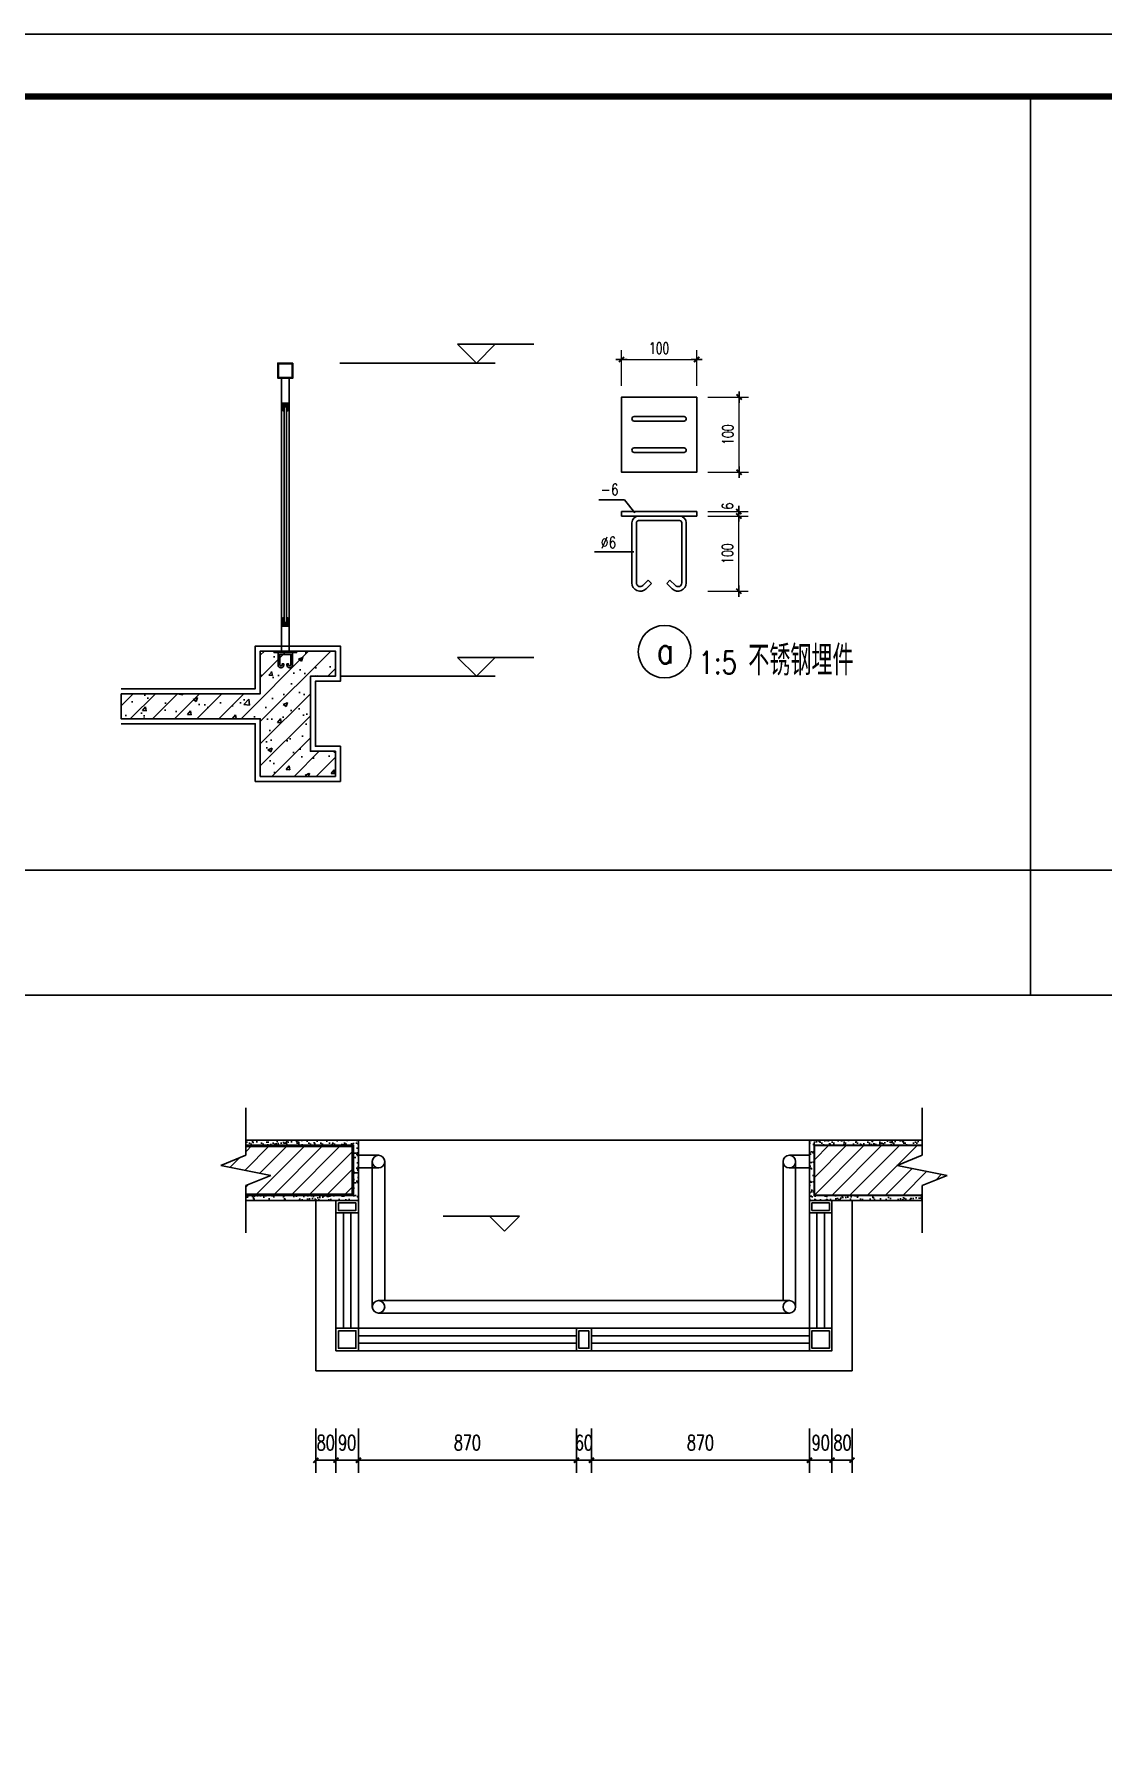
# Model space of a CAD drawing. Extents: x -737978 to 768813, y -372247 to 1140308.
# Drawn here: x -556039 to -551772, y -330599 to -323813 of the extents above; entities that cross this region are included whole.
import ezdxf

# ---------------------------------------------------------------- set-up
doc = ezdxf.new("R2010")
doc.units = 0
doc.header["$LTSCALE"] = 10
doc.header["$MEASUREMENT"] = 0
doc.layers.get('0').update_dxf_attribs({"linetype": 'CONTINUOUS'})
doc.layers.get('Defpoints').update_dxf_attribs({"linetype": 'CONTINUOUS'})
for name, color, linetype in [('0-填充边线', 7, 'CONTINUOUS'), ('2', 4, 'CONTINUOUS'), ('DIM', 3, 'CONTINUOUS'), ('DIM_ELEV', 3, 'CONTINUOUS'), ('J-COLU-梁柱', 30, 'CONTINUOUS'), ('J-DOOR-窗', 126, 'CONTINUOUS'), ('J-ELEV-立面栏杆', 36, 'CONTINUOUS'), ('PUB_DIM', 3, 'CONTINUOUS'), ('PUB_DIM-20', 3, 'CONTINUOUS'), ('PUB_TITLE', 4, 'CONTINUOUS'), ('TEXT', 7, 'CONTINUOUS'), ('WALL', 9, 'CONTINUOUS'), ('WINDOW', 4, 'CONTINUOUS'), ('图案填充', 8, 'CONTINUOUS'), ('填充', 8, 'CONTINUOUS'), ('立面', 7, 'CONTINUOUS')]:
    doc.layers.add(name, color=color, linetype=linetype)
doc.layers.add('_TL', color=7, linetype='CONTINUOUS', lineweight=18)
doc.styles.add('-HZTXT', font='txt.shx', dxfattribs={"width": 0.8, "bigfont": 'hztxt.shx'})
doc.styles.add('DIM_FONT', font='SIMPLEX', dxfattribs={"width": 0.7, "bigfont": 'GBCBIG'})
doc.styles.add('HZ', font='SIMPLEX.SHX', dxfattribs={"width": 0.7, "bigfont": 'HZTXT.SHX'})
doc.styles.add('HZTXT_T3', font='romans.shx', dxfattribs={"width": 0.7, "bigfont": 'hztxt.shx'})
doc.dimstyles.new('AX5', dxfattribs={"dimscale": 0.1, "dimtxt": 300, "dimasz": 1, "dimexe": 250, "dimexo": 300, "dimgap": 150, "dimtad": 1, "dimdec": 0, "dimzin": 0, "dimdsep": 46, "dimtxsty": 'DIM_FONT', "dimblk": '_dimx', "dimblk1": '_dimx', "dimblk2": '_dimx', "dimsah": 1, "dimcen": 0.09, "dimclrt": 7, "dimadec": 0, "dimazin": 0, "dimtfac": 1, "dimtdec": 0, "dimtix": 1, "dimtmove": 2, "dimatfit": 3, "dimldrblk": '_dimx', "dimfxl": 1, "dimtolj": 1, "dimtzin": 0, "dimarcsym": 0})

# ---------------------------------------------------------------- blocks, each defined once
blk = doc.blocks.new('_dimx')
blk.add_line((-150, 0), (150, 0))
at = {"const_width": 50}
blk.add_lwpolyline([(-70, -70), (70, 70)], dxfattribs=at)
blk = doc.blocks.new('*D115')
at = {"layer": 'Defpoints', "color": 0, "transparency": 16777216}
for p in [(77.1, 395), (-22.9, 345), (77.1, 345)]:
    blk.add_point(p, dxfattribs=at)
at = {"layer": 'DIM', "color": 0, "lineweight": -2, "transparency": 16777216}
for p, q in [((-22.9, 360), (-22.9, 407.5)), ((77.1, 360), (77.1, 407.5)), ((-22.8, 395), (77.1, 395))]:
    blk.add_line(p, q, dxfattribs=at)
at = {"layer": 'DIM', "color": 0, "lineweight": -2, "transparency": 16777216, "xscale": 0.05, "yscale": 0.05, "zscale": 0.05, "rotation": 180}
blk.add_blockref('_dimx', (-22.9, 395), dxfattribs=at)
at = {"layer": 'DIM', "color": 0, "lineweight": -2, "transparency": 16777216, "xscale": 0.05, "yscale": 0.05, "zscale": 0.05}
blk.add_blockref('_dimx', (77.1, 395), dxfattribs=at)
at = {"layer": 'DIM', "color": 7, "transparency": 16777216, "insert": (27.1, 410), "char_height": 15, "attachment_point": 5, "style": 'DIM_FONT'}
blk.add_mtext('\\A1;100', dxfattribs=at)
blk = doc.blocks.new('*D116')
at = {"layer": 'Defpoints', "color": 0, "transparency": 16777216}
for p in [(76.8, 192.7), (76.8, 186.7), (133.2, 192.7)]:
    blk.add_point(p, dxfattribs=at)
at = {"layer": 'DIM', "color": 0, "lineweight": -2, "transparency": 16777216}
for p, q in [((91.8, 192.7), (145.7, 192.7)), ((91.8, 186.7), (145.7, 186.7)), ((133.2, 192.7), (133.2, 192.8)), ((133.2, 186.7), (133.2, 192.7)), ((133.2, 186.6), (133.2, 186.6))]:
    blk.add_line(p, q, dxfattribs=at)
at = {"layer": 'DIM', "color": 0, "lineweight": -2, "transparency": 16777216, "xscale": 0.05, "yscale": 0.05, "zscale": 0.05}
for p, rotation in [((133.2, 192.7), 270), ((133.2, 186.7), 90)]:
    blk.add_blockref('_dimx', p, dxfattribs=dict(at, rotation=rotation))
at = {"layer": 'DIM', "color": 7, "transparency": 16777216, "insert": (118.2, 200), "char_height": 15, "attachment_point": 5, "rotation": 90, "style": 'DIM_FONT'}
blk.add_mtext('\\A1;6', dxfattribs=at)
blk = doc.blocks.new('*D117')
at = {"layer": 'Defpoints', "color": 0, "transparency": 16777216}
for p in [(76.8, 186.7), (133.2, 186.7), (76.8, 86.7)]:
    blk.add_point(p, dxfattribs=at)
at = {"layer": 'DIM', "color": 0, "lineweight": -2, "transparency": 16777216}
for p, q in [((91.8, 186.7), (145.7, 186.7)), ((133.2, 86.7), (133.2, 186.6)), ((91.8, 86.7), (145.7, 86.7))]:
    blk.add_line(p, q, dxfattribs=at)
at = {"layer": 'DIM', "color": 0, "lineweight": -2, "transparency": 16777216, "xscale": 0.05, "yscale": 0.05, "zscale": 0.05}
for p, rotation in [((133.2, 186.7), 90), ((133.2, 86.7), 270)]:
    blk.add_blockref('_dimx', p, dxfattribs=dict(at, rotation=rotation))
at = {"layer": 'DIM', "color": 7, "transparency": 16777216, "insert": (118.2, 136.7), "char_height": 15, "attachment_point": 5, "rotation": 90, "style": 'DIM_FONT'}
blk.add_mtext('\\A1;100', dxfattribs=at)
blk = doc.blocks.new('*D118')
at = {"layer": 'Defpoints', "color": 0, "transparency": 16777216}
for p in [(77.1, 345), (133.6, 345), (77.1, 245)]:
    blk.add_point(p, dxfattribs=at)
at = {"layer": 'DIM', "color": 0, "lineweight": -2, "transparency": 16777216}
for p, q in [((92.1, 345), (146.1, 345)), ((133.6, 245), (133.6, 344.9)), ((92.1, 245), (146.1, 245))]:
    blk.add_line(p, q, dxfattribs=at)
at = {"layer": 'DIM', "color": 0, "lineweight": -2, "transparency": 16777216, "xscale": 0.05, "yscale": 0.05, "zscale": 0.05}
for p, rotation in [((133.6, 345), 90), ((133.6, 245), 270)]:
    blk.add_blockref('_dimx', p, dxfattribs=dict(at, rotation=rotation))
at = {"layer": 'DIM', "color": 7, "transparency": 16777216, "insert": (118.6, 295), "char_height": 15, "attachment_point": 5, "rotation": 90, "style": 'DIM_FONT'}
blk.add_mtext('\\A1;100', dxfattribs=at)
blk = doc.blocks.new('_ArchTick')
at = {"color": 0, "linetype": 'ByBlock', "const_width": 0.4}
blk.add_lwpolyline([(-0.5, -0.5), (0.5, 0.5)], dxfattribs=at)
blk = doc.blocks.new('A$C464F6395')
h = blk.add_hatch()
h.set_pattern_fill('ANSI31', color=8, scale=2000, style=0)
h.set_pattern_definition([(45, (-760289.98, 108079.5), (-176.776695, 176.776695), [])])
h.paths.add_polyline_path([(500, 7242), (500, 7042), (0, 6842), (1000, 6642), (500, 6442), (500, 6242), (2650, 6242), (2650, 7242)])
h = blk.add_hatch()
h.set_pattern_fill('ANSI31', color=8, scale=2000, style=0)
h.set_pattern_definition([(45, (-759389.98, 108079.5), (-176.776695, 176.776695), [])])
h.paths.add_polyline_path([(11850, 6242), (14000, 6242), (14000, 6442), (14500, 6642), (13500, 6842), (14000, 7042), (14000, 7242), (11850, 7242)])
at = {"layer": '2'}
h = blk.add_hatch(dxfattribs=at)
h.set_pattern_fill('AR-SAND', color=8, scale=3, style=0)
h.set_pattern_definition([(37.5, (-260824.08, 168937.21), (-4.800094, 146.82397), [0, -115.824, 0, -129.54, 0, -123.825]), (7.5, (-260824.08, 168937.21), (134.85698, 215.04753), [0, -62.484, 0, -104.394, 0, -40.005]), (327.5, (-260917.8, 168937.21), (237.29771, 0.431155), [0, -38.1, 0, -137.16, 0, -179.07]), (317.5, (-260917.8, 168937.2), (229.06694, 66.8788), [0, -19.05, 0, -89.916, 0, -102.87])])
h.paths.add_polyline_path([(2650, 6242), (500, 6242), (500, 6142), (2750, 6142), (2750, 7342), (500, 7342), (500, 7242), (2650, 7242)])
h = blk.add_hatch(dxfattribs=at)
h.set_pattern_fill('AR-SAND', color=256, scale=3, style=0)
h.set_pattern_definition([(37.5, (-260824.08, 168937.21), (-4.800094, 146.82397), [0, -115.824, 0, -129.54, 0, -123.825]), (7.5, (-260824.08, 168937.21), (134.85698, 215.04753), [0, -62.484, 0, -104.394, 0, -40.005]), (327.5, (-260917.8, 168937.21), (237.29771, 0.431155), [0, -38.1, 0, -137.16, 0, -179.07]), (317.5, (-260917.8, 168937.2), (229.06694, 66.8788), [0, -19.05, 0, -89.916, 0, -102.87])])
h.paths.add_polyline_path([(14000, 7242), (14000, 7342), (11750, 7342), (11750, 6142), (12200, 6142), (14000, 6142), (14000, 6242), (11850, 6242), (11850, 7242)])
h.paths.add_polyline_path([(13067, 5792), (13067, 6241), (13442, 6241), (13442, 5792)], flags=9)
for p, q in [((2750, 7342), (12650, 7342)), ((11750, 7342), (11750, 6142)), ((2750, 7042), (3150, 7042)), ((2750, 6792), (3150, 6792)), ((3025, 4017), (3025, 6917)), ((3275, 4142), (3275, 6917)), ((11225, 4142), (11225, 6917)), ((11350, 7042), (11750, 7042)), ((11350, 6792), (11750, 6792)), ((11475, 4017), (11475, 6917)), ((3150, 4142), (11350, 4142)), ((3150, 3892), (11350, 3892))]:
    blk.add_line(p, q)
at = {"color": 0, "const_width": 40}
blk.add_lwpolyline([(500, 7222), (2630, 7222), (2630, 6262), (500, 6262)], dxfattribs=at)
at = {"const_width": 40}
blk.add_lwpolyline([(14000, 7242), (11850, 7242), (11850, 6242), (14000, 6242)], dxfattribs=at)
for points in [[(2300, 6142), (2750, 6142), (2750, 5892), (2300, 5892)], [(12200, 6142), (11750, 6142), (11750, 5892), (12200, 5892)], [(2350, 6092), (2700, 6092), (2700, 5942), (2350, 5942)], [(12150, 6092), (11800, 6092), (11800, 5942), (12150, 5942)], [(2300, 3592), (2750, 3592), (2750, 3142), (2300, 3142)], [(2350, 3542), (2700, 3542), (2700, 3192), (2350, 3192)], [(7400, 3592), (7100, 3592), (7100, 3142), (7400, 3142)], [(7350, 3542), (7150, 3542), (7150, 3192), (7350, 3192)], [(12200, 3592), (11750, 3592), (11750, 3142), (12200, 3142)], [(12150, 3542), (11800, 3542), (11800, 3192), (12150, 3192)]]:
    blk.add_lwpolyline(points, close=True)
for centre in [(3150, 6917), (11350, 6917), (3150, 4017), (11350, 4017)]:
    blk.add_circle(centre, 125)
at = {"layer": '2', "color": 0}
for p, q in [((500, 7042), (500, 7992)), ((14000, 7042), (14000, 7992)), ((500, 7342), (2750, 7342)), ((11750, 7342), (14000, 7342)), ((0, 6842), (500, 7042)), ((1000, 6642), (0, 6842)), ((13500, 6842), (14000, 7042)), ((14500, 6642), (13500, 6842)), ((500, 6442), (1000, 6642)), ((14000, 6442), (14500, 6642)), ((500, 5492), (500, 6442)), ((500, 6142), (2750, 6142)), ((11750, 6142), (14000, 6142)), ((14000, 5492), (14000, 6442))]:
    blk.add_line(p, q, dxfattribs=at)
at = {"layer": '2'}
blk.add_line((2750, 7342), (2750, 6142), dxfattribs=at)
at = {"layer": 'DIM_ELEV'}
for p, q in [((5967, 5830), (4443, 5830)), ((5667, 5530), (5367, 5830)), ((5667, 5530), (5967, 5830))]:
    blk.add_line(p, q, dxfattribs=at)
at = {"layer": 'PUB_DIM'}
for p, q in [((1900, 1591), (1900, 706)), ((2300, 1591), (2300, 706)), ((2300, 1591), (2300, 706)), ((2750, 1591), (2750, 706)), ((2750, 1591), (2750, 706)), ((7100, 1591), (7100, 706)), ((7100, 1591), (7100, 706)), ((7400, 1591), (7400, 706)), ((7400, 1591), (7400, 706)), ((11750, 1591), (11750, 706)), ((11750, 1591), (11750, 706)), ((12200, 1591), (12200, 706)), ((12200, 1591), (12200, 706)), ((12600, 1591), (12600, 706)), ((1900, 956), (2300, 956)), ((2300, 956), (2200, 956)), ((2300, 956), (2750, 956)), ((2750, 956), (2850, 956)), ((2750, 956), (7100, 956)), ((7100, 956), (7000, 956)), ((7100, 956), (7400, 956)), ((7400, 956), (7500, 956)), ((7400, 956), (11750, 956)), ((11750, 956), (11650, 956)), ((11750, 956), (12200, 956)), ((12200, 956), (12300, 956)), ((12200, 956), (12600, 956))]:
    blk.add_line(p, q, dxfattribs=at)
at = {"layer": 'WALL', "color": 0}
for p, q in [((500, 7242), (2650, 7242)), ((2650, 7242), (2650, 6242)), ((500, 6242), (2650, 6242))]:
    blk.add_line(p, q, dxfattribs=at)
at = {"layer": 'WALL'}
for p, q in [((11850, 7242), (14000, 7242)), ((11850, 7242), (11850, 6242)), ((11850, 6242), (14000, 6242))]:
    blk.add_line(p, q, dxfattribs=at)
at = {"layer": 'WINDOW'}
for p, q in [((2300, 5892), (2300, 3592)), ((2450, 5892), (2450, 3592)), ((2600, 5892), (2600, 3592)), ((2750, 5892), (2750, 3592)), ((11750, 5892), (11750, 3592)), ((11900, 5892), (11900, 3592)), ((12050, 5892), (12050, 3592)), ((12200, 5892), (12200, 3592)), ((2750, 3592), (11750, 3592)), ((2750, 3442), (7100, 3442)), ((7400, 3442), (11750, 3442)), ((2750, 3292), (7100, 3292)), ((2750, 3142), (11750, 3142)), ((7400, 3292), (11750, 3292))]:
    blk.add_line(p, q, dxfattribs=at)
at = {"layer": '立面'}
blk.add_lwpolyline([(1900, 6142), (1900, 2742), (12600, 2742), (12600, 6142)], dxfattribs=at)
at = {"layer": 'PUB_DIM', "xscale": 100, "yscale": 100, "zscale": 100, "rotation": 180}
for p in [(1900, 956), (2750, 956), (2750, 956), (7400, 956), (7400, 956), (12200, 956), (12200, 956)]:
    blk.add_blockref('_ArchTick', p, dxfattribs=at)
at = {"layer": 'PUB_DIM', "xscale": 100, "yscale": 100, "zscale": 100}
for p in [(2300, 956), (2300, 956), (7100, 956), (7100, 956), (11750, 956), (11750, 956), (12600, 956)]:
    blk.add_blockref('_ArchTick', p, dxfattribs=at)
at = {"layer": 'PUB_DIM-20', "color": 7, "char_height": 300, "attachment_point": 5, "style": 'HZTXT_T3'}
for s, insert in [('\\A1;80', (2096, 1306)), ('\\A1;90', (2525, 1306)), ('\\A1;870', (4925, 1306)), ('\\A1;60', (7250, 1306)), ('\\A1;870', (9575, 1306)), ('\\A1;90', (11975, 1306)), ('\\A1;80', (12411, 1306))]:
    blk.add_mtext(s, dxfattribs=dict(at, insert=insert))
blk = doc.blocks.new('BL栏杆')
at = {"layer": '图案填充'}
h = blk.add_hatch(dxfattribs=at)
h.set_pattern_fill('金属', color=256, scale=4.168521, style=0)
h.set_pattern_definition([(45, (419376.876, 80365.151), (-7.36897448, 7.36897448), []), (45, (419381.788, 80365.151), (-7.36897448, 7.36897448), [])])
h.paths.add_polyline_path([(-307136.9, -59442.7), (-307136.9, -59502.7), (-307196.9, -59502.7), (-307196.9, -59442.7)])
h.paths.add_polyline_path([(-307139.9, -59445.7), (-307139.9, -59499.7), (-307193.9, -59499.7), (-307193.9, -59445.7)], flags=16)
h = blk.add_hatch(dxfattribs=at)
h.set_pattern_fill('ANSI37', color=256)
h.set_pattern_definition([(45, (417988.8546, 80232.3383), (-1.122532015, 1.122532015), []), (135, (417988.8546, 80232.3383), (-1.122532015, -1.122532015), [])])
h.paths.add_polyline_path([(-307178.9, -59605.7), (-307154.9, -59605.7), (-307154.9, -59632.7), (-307157.9, -59632.7), (-307161.9, -59637.7), (-307161.9, -59617.7), (-307171.9, -59617.7), (-307171.9, -59637.7), (-307176.9, -59632.7), (-307178.9, -59632.7)])
h = blk.add_hatch(dxfattribs=at)
h.set_pattern_fill('金属', color=256, scale=4.168521, style=0)
h.set_pattern_definition([(45, (419376.876, 80384.131), (-7.36897448, 7.36897448), []), (45, (419381.788, 80384.131), (-7.36897448, 7.36897448), [])])
h.paths.add_polyline_path([(-307154.9, -60462.7), (-307151.9, -60462.7), (-307151.9, -60492.7), (-307181.9, -60492.7), (-307181.9, -60462.7), (-307178.9, -60462.7), (-307178.9, -60489.7), (-307154.9, -60489.7)])
h = blk.add_hatch(dxfattribs=at)
h.set_pattern_fill('ANSI37', color=256)
h.set_pattern_definition([(45, (417988.8546, 80162.3383), (-1.122532015, 1.122532015), []), (135, (417988.8546, 80162.3383), (-1.122532015, -1.122532015), [])])
h.paths.add_polyline_path([(-307178.9, -60462.7), (-307171.9, -60457.7), (-307171.9, -60477.7), (-307161.9, -60477.7), (-307161.9, -60457.7), (-307154.9, -60462.7), (-307154.9, -60489.7), (-307178.9, -60489.7)])
at = {"layer": '填充'}
h = blk.add_hatch(dxfattribs=at)
h.set_pattern_fill('ANSI32', color=256, style=0)
h.set_pattern_definition([(45, (158461.417, -77729.981), (-3.367596045, 3.367596045), []), (45, (158463.662, -77729.981), (-3.367596045, 3.367596045), [])])
h.paths.add_polyline_path([(-307121.9, -60592.7), (-307121.9, -60598.7), (-307211.9, -60598.7), (-307211.9, -60592.7)])
at = {"layer": 'J-DOOR-窗'}
for points in [[(-307171.9, -59637.7), (-307171.9, -60457.7)], [(-307161.9, -60457.7), (-307161.9, -59637.7)]]:
    blk.add_lwpolyline(points, dxfattribs=at)
at = {"layer": 'J-ELEV-立面栏杆'}
for points in [[(-307136.9, -59442.7), (-307136.9, -59502.7), (-307196.9, -59502.7), (-307196.9, -59442.7), (-307136.9, -59442.7)], [(-307181.9, -59502.7), (-307181.9, -60592.7)], [(-307151.9, -59502.7), (-307151.9, -60592.7)], [(-307181.9, -59632.7), (-307181.9, -59602.7), (-307151.9, -59602.7), (-307151.9, -59632.7)], [(-307178.9, -59632.7), (-307181.9, -59632.7)], [(-307178.9, -59632.7), (-307178.9, -59605.7), (-307154.9, -59605.7), (-307154.9, -59632.7)], [(-307154.9, -59632.7), (-307154.9, -59605.7), (-307178.9, -59605.7), (-307178.9, -59632.7)], [(-307178.9, -59632.7), (-307176.9, -59632.7)], [(-307171.9, -59637.7), (-307176.9, -59632.7)], [(-307161.9, -59637.7), (-307161.9, -59617.7), (-307171.9, -59617.7), (-307171.9, -59637.7)], [(-307157.9, -59632.7), (-307161.9, -59637.7)], [(-307154.9, -59632.7), (-307157.9, -59632.7)], [(-307151.9, -59632.7), (-307154.9, -59632.7)], [(-307181.9, -60462.7), (-307181.9, -60492.7), (-307151.9, -60492.7), (-307151.9, -60462.7)], [(-307178.9, -60462.7), (-307181.9, -60462.7)], [(-307171.9, -60457.7), (-307178.9, -60462.7)], [(-307178.9, -60462.7), (-307178.9, -60489.7), (-307154.9, -60489.7), (-307154.9, -60462.7)], [(-307154.9, -60462.7), (-307154.9, -60489.7), (-307178.9, -60489.7), (-307178.9, -60462.7)], [(-307161.9, -60457.7), (-307161.9, -60477.7), (-307171.9, -60477.7), (-307171.9, -60457.7)], [(-307154.9, -60462.7), (-307161.9, -60457.7)], [(-307151.9, -60462.7), (-307154.9, -60462.7)]]:
    blk.add_lwpolyline(points, dxfattribs=at)
blk.add_lwpolyline([(-307139.9, -59445.7), (-307139.9, -59499.7), (-307193.9, -59499.7), (-307193.9, -59445.7)], close=True, dxfattribs=at)
at = {"layer": '填充'}
blk.add_lwpolyline([(-307121.9, -60592.7), (-307121.9, -60598.7), (-307211.9, -60598.7), (-307211.9, -60592.7), (-307121.9, -60592.7)], dxfattribs=at)
blk.add_lwpolyline([(-307195.9, -60598.7), (-307137.9, -60598.7), (-307137.9, -60647.7, -0.414214), (-307148.9, -60658.7), (-307149.9, -60658.7, -0.414214), (-307160.9, -60647.7), (-307160.9, -60643.7), (-307153.9, -60643.7), (-307153.9, -60647.7, 0.414214), (-307149.9, -60651.7), (-307148.9, -60651.7, 0.414214), (-307144.9, -60647.7), (-307144.9, -60605.7), (-307166.9, -60605.7), (-307188.9, -60605.7), (-307188.9, -60647.7, 0.414214), (-307184.9, -60651.7), (-307183.9, -60651.7, 0.414214), (-307179.9, -60647.7), (-307179.9, -60643.7), (-307172.9, -60643.7), (-307172.9, -60647.7, -0.414214), (-307183.9, -60658.7), (-307184.9, -60658.7, -0.414214), (-307195.9, -60647.7)], format="xyb", close=True, dxfattribs=at)
blk = doc.blocks.new('W2')
at = {"layer": 'PUB_DIM'}
for p, q in [((-6.1, 319.1), (60.3, 319.1)), ((-6.1, 313.1), (60.3, 313.1)), ((-6.1, 277.4), (60.3, 277.4)), ((-6.1, 271.4), (60.3, 271.4)), ((-19.1, 208.1), (-53.1, 208.1)), ((-5.1, 190.8), (-19.1, 208.1)), ((-9.1, 177.7), (-9.1, 97.7)), ((-3.1, 177.7), (-3.1, 97.7)), ((-0.1, 180.7), (27.1, 180.7)), ((54.3, 180.7), (27.1, 180.7)), ((57.3, 177.7), (57.3, 97.7)), ((63.3, 177.7), (63.3, 97.7)), ((-6.3, 138.9), (-58.9, 138.9)), ((5.5, 94.2), (12.7, 101.4)), ((9.7, 89.9), (16.9, 97.1)), ((12.7, 101.4), (16.9, 97.1)), ((41.6, 101.4), (37.4, 97.1)), ((44.5, 89.9), (37.4, 97.1)), ((48.8, 94.2), (41.6, 101.4))]:
    blk.add_line(p, q, dxfattribs=at)
for points in [[(77.1, 345), (77.1, 245), (-22.9, 245), (-22.9, 345)], [(-22.9, 186.7), (-22.9, 192.7), (77.1, 192.7), (77.1, 186.7)]]:
    blk.add_lwpolyline(points, close=True, dxfattribs=at)
for centre, radius, start, end in [((-6.1, 316.1), 3, 90, 270), ((60.3, 316.1), 3, 270, 90), ((-6.1, 274.4), 3, 90, 270), ((60.3, 274.4), 3, 270, 90), ((-0.1, 177.7), 9, 90, 180), ((54.3, 177.7), 9, 0, 90), ((-0.1, 177.7), 3, 90, 180), ((54.3, 177.7), 3, 0, 90), ((1.9, 97.7), 11, 180, 315), ((1.9, 97.7), 5, 180, 315), ((52.3, 97.7), 11, 225, 0), ((52.3, 97.7), 5, 225, 0)]:
    blk.add_arc(centre, radius, start, end, dxfattribs=at)
at = {"layer": 'WALL'}
blk.add_circle((34.4, 6.2), 35, dxfattribs=at)
at = {"layer": 'PUB_DIM', "width": 0.8}
for s, height, style, p in [('-6', 15, '-HZTXT', (-50.5, 214.5)), ('%%c6', 15, '-HZTXT', (-50.5, 144)), ('1:5', 30, 'DIM_FONT', (79.4, -23.3))]:
    blk.add_text(s, height=height, dxfattribs=dict(at, style=style)).set_placement(p)
at = {"layer": 'TEXT', "style": 'HZ', "width": 0.7}
blk.add_text('不锈钢埋件', height=40, dxfattribs=at).set_placement((145.8, -25.4))
at = {"layer": 'WALL', "style": 'DIM_FONT', "width": 0.8}
blk.add_text('a', height=35, dxfattribs=at).set_placement((23.9, -9.7))
at = {"layer": 'DIM'}
dim = blk.add_linear_dim(base=(77.1, 395), p1=(-22.9, 345), p2=(77.1, 345), dimstyle='AX5', override={"dimscale": 0.05}, dxfattribs=at)
dim.commit()
dim.dimension.update_dxf_attribs({"geometry": '*D115', "text_midpoint": (27.1, 410), "dimtype": 128})
for base, p1, p2, picture, middle in [((133.6, 345), (77.1, 245), (77.1, 345), '*D118', (118.6, 295)), ((133.2, 192.7), (76.8, 186.7), (76.8, 192.7), '*D116', (118.2, 200)), ((133.2, 186.7), (76.8, 86.7), (76.8, 186.7), '*D117', (118.2, 136.7))]:
    dim = blk.add_linear_dim(base=base, p1=p1, p2=p2, angle=90, dimstyle='AX5', override={"dimscale": 0.05}, dxfattribs=at)
    dim.commit()
    dim.dimension.update_dxf_attribs({"geometry": picture, "text_midpoint": middle, "dimtype": 128})

msp = doc.modelspace()

# ---------------------------------------------------------------- hatches: boundary and pattern name
at = {"layer": '填充'}
h = msp.add_hatch(dxfattribs=at)
h.set_pattern_fill('钢筋混凝土', color=256, scale=25, style=0)
h.set_pattern_definition([(45, (58504.58, -3184.42), (-44.194174, 44.194174), []), (50, (58504.58, -3184.42), (179.315046, -15.688034), [18.75, -206.25]), (355, (58504.58, -3184.42), (-34.687833, 188.048033), [15, -165]), (100.4514, (58519.52, -3185.73), (144.627345, 172.359886), [15.935047, -175.28553]), (46.1842, (58504.58, -3134.42), (266.81026, -41.379754), [28.125, -309.375]), (96.6356, (58526.8, -3137.87), (233.66568, 243.52947), [23.90257, -262.92825]), (351.1842, (58504.58, -3134.42), (233.66549, 243.52965), [22.5, -247.5]), (21, (58529.58, -3146.92), (149.226763, -100.654723), [18.75, -206.25]), (326, (58529.58, -3146.92), (60.828833, 181.28751), [15, -165]), (71.4514, (58542.01, -3155.3), (210.055657, 80.632624), [15.935047, -175.28553]), (37.5, (58504.58, -3184.42), (3.039964, 83.2234635), [0, -163, 0, -167.5, 0, -165.625]), (7.5, (58504.58, -3184.42), (65.767384, 98.602928), [0, -95.5, 0, -159.25, 0, -63.125]), (327.5, (58448.83, -3184.42), (133.455609, -5.638718), [0, -62.5, 0, -195, 0, -258.75]), (317.5, (58423.83, -3184.42), (145.796542, 25.026246), [0, -81.25, 0, -129.5, 0, -183.75])])
h.paths.add_polyline_path([(-555691.9, -326446.2), (-555691.9, -326546.2), (-555136, -326546.2), (-555136, -326776.2), (-554836, -326776.2), (-554836, -326676.2), (-554936, -326676.2), (-554936, -326376.2), (-554836, -326376.2), (-554836, -326276.2), (-555136, -326276.2), (-555136, -326446.2)])

# ---------------------------------------------------------------- linework, layer by layer
at = {"layer": '0-填充边线'}
for points in [[(-555691.9, -326426.2), (-555156, -326426.2), (-555156, -326256.2), (-554816, -326256.2), (-554816, -326396.2), (-554916, -326396.2), (-554916, -326656.2), (-554816, -326656.2), (-554816, -326796.2), (-555156, -326796.2), (-555156, -326566.2), (-555691.9, -326566.2)], [(-555691.9, -326546.2), (-555136, -326546.2), (-555136, -326776.2), (-554836, -326776.2), (-554836, -326676.2), (-554936, -326676.2), (-554936, -326376.2), (-554836, -326376.2), (-554836, -326276.2), (-555136, -326276.2), (-555136, -326446.2), (-555691.9, -326446.2)], [(-555691.9, -326546.2), (-555136, -326546.2), (-555136, -326776.2), (-554836, -326776.2), (-554836, -326676.2), (-554936, -326676.2), (-554936, -326376.2), (-554836, -326376.2), (-554836, -326276.2), (-555136, -326276.2), (-555136, -326446.2), (-555691.9, -326446.2)]]:
    msp.add_lwpolyline(points, dxfattribs=at)
at = {"layer": 'DIM_ELEV'}
for p, q in [((-554273.5, -325126.2), (-554348.5, -325051.2)), ((-554348.5, -325051.2), (-554044.5, -325051.2)), ((-554273.5, -325126.2), (-554198.5, -325051.2)), ((-554819, -325126.2), (-554198.5, -325126.2)), ((-554273.5, -326376.2), (-554348.5, -326301.2)), ((-554348.5, -326301.2), (-554044.5, -326301.2)), ((-554273.5, -326376.2), (-554198.5, -326301.2)), ((-554819, -326376.2), (-554198.5, -326376.2))]:
    msp.add_line(p, q, dxfattribs=at)
at = {"layer": 'J-COLU-梁柱'}
msp.add_lwpolyline([(-555691.9, -326446.2), (-555691.9, -326546.2), (-555136, -326546.2), (-555136, -326776.2), (-554836, -326776.2), (-554836, -326676.2), (-554936, -326676.2), (-554936, -326376.2), (-554836, -326376.2), (-554836, -326276.2), (-555136, -326276.2), (-555136, -326446.2), (-555691.9, -326446.2)], dxfattribs=at)
at = {"layer": 'PUB_TITLE'}
msp.add_lwpolyline([(-566186.3, -338662.7), (-545161.3, -338662.7), (-545161.3, -323812.7), (-566186.3, -323812.7)], close=True, dxfattribs=at)
at = {"layer": 'PUB_TITLE', "const_width": 25}
msp.add_lwpolyline([(-565561.3, -338412.7), (-545411.3, -338412.7), (-545411.3, -324062.7), (-565561.3, -324062.7)], close=True, dxfattribs=at)
at = {"layer": 'PUB_TITLE'}
for points in [[(-552061.3, -324062.7), (-552061.3, -327650.2)], [(-565561.3, -327150.2), (-547561.6, -327150.2)], [(-565561.3, -327650.2), (-547561.6, -327650.2)]]:
    msp.add_lwpolyline(points, dxfattribs=at)

# ---------------------------------------------------------------- block references
at = {"xscale": 0.2000000000004852, "yscale": 0.2000000000004852, "zscale": 0.2000000000004852}
msp.add_blockref('A$C464F6395', (-555294.1, -329697.3), dxfattribs=at)
at = {"layer": '_TL', "xscale": 3, "yscale": 3, "zscale": 3}
msp.add_blockref('W2', (-553625.4, -326297), dxfattribs=at)
at = {"layer": 'J-COLU-梁柱'}
msp.add_blockref('BL栏杆', (-247869.1, -265683.6), dxfattribs=at)

doc.saveas('drawing.dxf')
